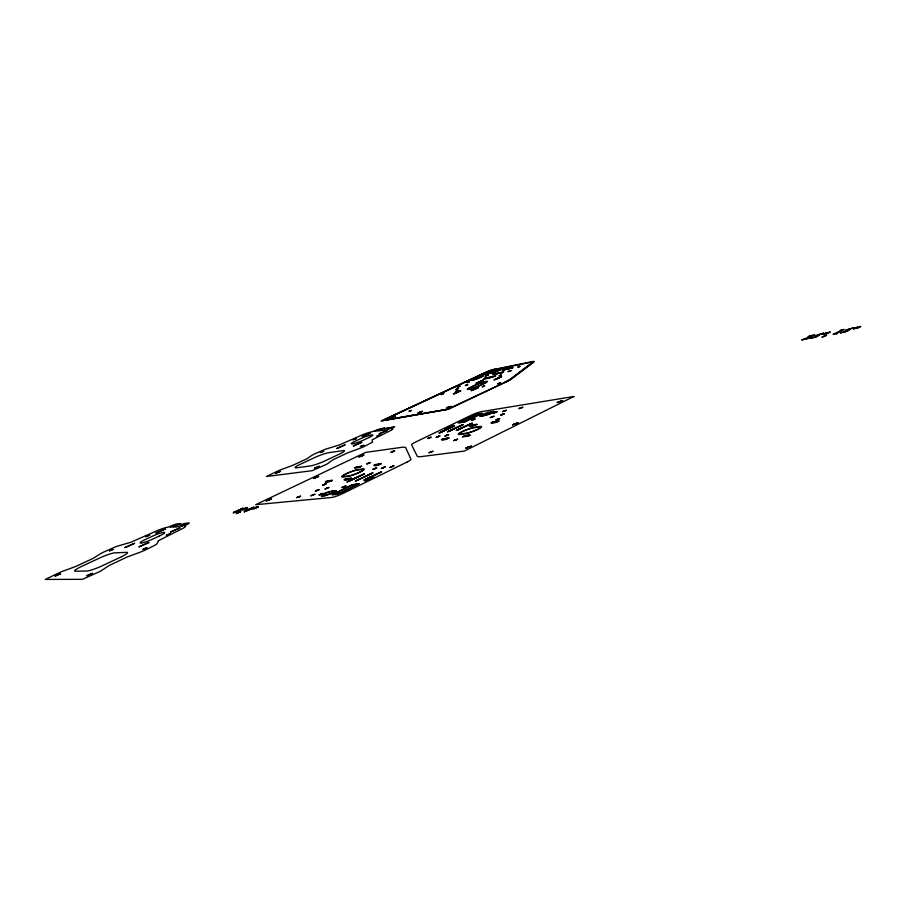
<?xml version="1.0" encoding="UTF-8"?>
<svg xmlns="http://www.w3.org/2000/svg" width="906" height="906" viewBox="0 0 906 906"><rect width="100%" height="100%" fill="white"/><g stroke="black" fill="none" stroke-linecap="round" stroke-linejoin="round"><path stroke-width="1.36" d="M504.325 368.833L510.327 367.1L505.559 368.448M825.4 335.854L824.211 335.979L826.736 335.22L821.901 337.134L824.494 336.375M355.911 467.371L359.931 466.964M392.581 416.93L392.06 417.27L393.045 417.054M505.265 368.504L509.387 367.451M458.866 391.46L454.653 393.578M491.584 413L493.147 411.709C468.764 418.844 484.517 415.99 492.773 412.649C496.126 410.01 493.068 411.788 488.074 412.241C470.237 418.9 486.228 415.82 491.596 413.193M495.356 372.004L500.384 369.625L490.203 371.687M360.101 466.896L354.461 467.938L358.64 467.564L361.754 466.148L355.707 467.247M452.581 426.567L440.067 432.649L453.464 426.33L438.912 433.113L454.597 425.888L452.604 426.375M429.184 437.87L431.222 437.19L429.229 437.666M429.648 437.892L427.621 438.493L429.603 438.108M269.252 499.953C272.717 498.006 264.609 501.346 268.878 500.101M360.803 455.865C357.813 457.405 364.405 455.118 361.856 455.48M466.341 385.107L466.76 384.948M410.022 410.871L410.758 410.656L410.259 410.928M503.408 369.716L512.116 367.927L502.151 370.271L513.068 367.598L503.385 369.603M509.195 367.7L504.404 368.867M457.009 391.313L456.737 391.267M481.788 380.758L477.507 382.898M477.949 382.74C493.215 375.809 469.478 385.979 477.655 382.853M472.502 380.282C480.463 377.938 491.686 372.253 471.63 380.067L472.638 379.874L472.094 380.429M473.204 380.112L472.366 380.339M487.926 372.513L484.132 374.28L494.767 372.219M464.971 421.596L481.143 413.702L474.416 415.299L459.387 422.558L465.265 421.664L482.275 413.295L479.081 413.691A5.028 0.691 -20.3 0 0 472.479 415.956L458.255 423.045L464.982 421.777M448.085 409.025L504.902 382.332A24.168 2.956 -20.2 0 0 510.701 379.263L532.977 362.366A7.769 0.906 -20 0 0 531.618 361.924M483.532 386.364C487.994 384.529 478.504 387.893 483.679 386.454M420.101 412.015C416.692 413.623 423.68 411.12 420.429 411.89M499.081 383.317L497.598 383.963L499.251 383.419M448.595 407.066C445.152 408.595 451.8 406.454 449.251 406.839M458.708 386.534L457.304 387.145L459.308 386.375M466.477 385.05C462.151 386.817 471.029 383.612 466.624 384.993M456.918 389.218L455.356 389.682L456.771 389.263M484.835 378.391L492.739 376.987M392.536 416.805L395.446 415.979L391.109 417.553L394.472 416.352L393.363 416.941M477.802 382.796L483.544 380.226L481.799 380.622M492.887 376.941L485.118 378.289M456.873 391.369C461.279 389.557 452.037 392.83 456.998 391.449M410.158 410.814C405.661 412.672 414.993 409.342 410.067 410.712M458.674 391.392L460.814 390.78L454.653 393.714M459.195 391.324L453.328 393.963L459.342 391.267M500.055 375.435C495.673 377.247 504.676 373.963 500.203 375.378M448.606 409.127L447.757 409.455M488.04 372.343L489.557 371.777M488.674 372.219L483.158 374.71L494.087 372.559L501.324 369.263L489.829 371.811M495.503 372.072L494.778 372.343M808.492 337.745L814.641 334.937L810.689 335.628L808.016 336.715L812.807 335.537L801.685 339.988L809.953 337.949L804.188 339.218M468.028 382.072C472.807 380.86 463.272 383.918 468.753 381.992M458.595 386.454L460.259 386.024L458.583 386.851M485.095 378.176C475.299 382.343 513.645 371.2 484.982 378.334M442.241 393.985L443.793 393.464L440.814 394.608L442.841 393.838L442.23 394.133M456.658 389.036L458.345 388.595L456.647 389.444M519.138 366.386C514.28 368.549 523.464 365.163 519.047 366.545M502.071 372.74L503.725 371.913L492.83 374.608L502.773 372.298L493.781 374.235L502.037 372.626M519.093 366.681L518.459 366.839L519.308 366.466M477.269 387.757L471.075 390.724L478.64 387.496L472.094 390.293L477.292 387.893M498.923 383.238L500.735 382.774L499.002 383.646M449.082 406.737C439.84 410.973 457.213 404.438 448.934 406.941M361.743 455.333C351.154 460.316 371.154 452.558 361.154 455.718M447.779 409.297L381.098 421.064L486.341 372.038A7.01 0.793 -20.2 0 1 494.28 369.274L494.846 369.15M489.444 371.936L490.055 371.607M447.485 409.399L382.06 420.701L486.216 372.241A6.025 0.679 -20.2 0 1 494.132 369.478L532.785 361.494A8.788 1.031 -20 0 1 534.087 361.913L510.803 379.489A25.243 3.08 -20.2 0 1 505.559 382.207L449.002 408.968L383.057 420.339L487.292 371.89A5.028 0.566 -20.2 0 1 493 369.908L531.21 362.207A6.738 0.793 -20 0 1 532.207 362.536L509.772 379.546A23.024 2.809 -20.2 0 1 504.257 382.457M472.23 380.384C462.977 381.335 499.161 370.078 474.132 379.784M483.385 386.42L484.008 386.103M463.827 436.398L469.455 435.288L463.827 436.398M463.328 424.54L447.553 431.822L463.328 424.54M92.423 573.351L86.931 575.684L92.423 573.351M462.615 436.817C475.537 435.786 470.225 432.717 462.615 436.817M462.173 424.982L448.719 431.347L462.173 424.982M457.564 439.161L453.77 440.622L457.564 439.161M457.519 430.033L471.052 423.623L457.519 430.033M364.892 480.837L373.906 477.032L364.892 480.837M456.352 439.637L454.993 440.123L456.352 439.637M456.352 430.429L472.207 423.181L456.352 430.429M359.252 483.634L342.321 492.173A5.651 0.861 -21.2 0 1 335.016 494.631L332.026 494.823L352.185 484.767L359.252 483.634M358.006 484.11L341.177 492.456A4.303 0.657 -21.2 0 1 336.398 494.076L333.283 494.302L352.411 484.903L357.995 484.144M448.968 437.926C442.219 441.969 435.979 439.24 448.968 437.926M448.651 434.642L444.982 436.046L448.651 434.642M447.779 438.379L442.366 439.455L447.779 438.413M447.473 435.095L446.16 435.571L447.473 435.118M253.952 507.179L250.769 509.342L244.054 511.879L247.27 509.704L253.952 507.179M439.852 435.933L436.205 437.326L439.852 435.933M438.685 436.375L437.383 436.851L438.685 436.409M243.012 508.198L239.841 510.327L233.204 512.83L243.012 508.198M432.898 451.267L429.059 452.751L432.898 451.267M431.664 451.743L430.327 452.287L431.664 451.743M336.251 490.758C313.193 503.158 319.512 491.38 336.251 490.792M60.498 573.815L55.243 576.035L60.498 573.815M422.468 411.279L417.983 412.989L422.468 411.279M393.895 465.854L390.044 467.337L393.895 465.854M392.66 466.33L391.279 466.828L392.66 466.33M394.608 450.882L390.996 452.264L394.608 450.882M393.453 451.324L392.162 451.788L393.453 451.324M385.197 466.918L381.381 468.391L385.197 466.918M383.974 467.394L382.604 467.915L383.963 467.428M381.505 471.913L363.974 480.067L381.505 471.913M380.271 472.388L365.265 479.602L380.271 472.388M381.211 463.702C374.337 467.745 368.946 464.687 381.211 463.702M380.01 464.155L374.858 465.14L379.999 464.189M391.166 427.881L387.655 429.229L391.166 427.881M376.636 467.972L372.887 469.331L376.636 467.972M375.424 468.436L374.065 468.957L375.424 468.436M387.417 430.282L379.263 433.827L387.417 430.282M388.21 428.187L383.951 430.067L377.677 431.018L384.937 427.949L380.384 428.708L371.981 431.777A9.354 1.155 -20.8 0 0 362.706 434.721L339.41 444.937L325.413 449.229L314.869 453.781A10.385 1.291 -21.1 0 0 311.381 455.684L307.123 458.663L292.876 465.299L281.845 469.376A7.576 0.951 -21.3 0 0 277.689 471.063L266.466 476.499L312.219 470.69L325.684 464.687A7.928 1.042 -21.1 0 0 328.391 463.125L332.955 459.795L347.587 452.898L358.561 448.832A10.815 1.404 -20.9 0 0 363.997 446.59L372.57 442.151L371.981 439.965L391.347 430.146A9.547 1.212 -20.7 0 0 391.437 428.64L394.654 426.567L386.318 428.402L388.21 428.187M372.876 472.921L355.446 481.018L372.876 472.921M371.641 473.396L356.726 480.554L371.641 473.396M370.441 462.513L366.771 463.917L370.441 462.513M380.565 434.687L377.009 436.046L380.565 434.687M369.263 462.966L367.961 463.442L369.263 462.966M364.393 473.917L347.066 481.935L364.393 473.917M363.17 474.393L348.3 481.471L363.17 474.393M378.255 429.976L374.835 431.222L378.255 429.976M453.408 425.424L445.367 428.821L453.408 425.424M239.569 512.207C229.66 516.375 245.243 509.772 239.569 512.207M370.407 433.011L362.355 436.499L370.407 433.011M351.392 478.142C344.325 482.252 339.32 478.946 351.392 478.142M363.748 445.288L360.429 446.488L363.748 445.288M350.18 478.606L345.061 479.58L350.18 478.606M345.967 486.012L342.072 487.507L345.967 486.012M344.722 486.499L343.317 487.032L344.71 486.533M361.721 442.355L353.397 445.967L361.721 442.355M356.364 438.481L352.932 439.727L356.364 438.481M328.821 487.462L325.073 488.991L328.821 487.462M332.287 480.327C325.582 484.246 320.713 481.063 332.287 480.327M327.598 487.938L326.228 488.47L327.576 487.972M331.098 480.78L326.171 481.686L331.098 480.78M323.816 494.064L322.004 495.491C338.402 493.521 338.878 487.405 323.816 494.064M322.921 493.419L319.116 494.97L322.921 493.419M321.675 493.895L320.282 494.427L321.675 493.895M326.33 483.747L322.581 485.186L326.33 483.747M344.96 444.903L336.828 448.493L344.96 444.903M325.129 484.212L323.816 484.744L325.129 484.212M319.172 489.568L315.447 491.075L319.172 489.568M158.493 540.644L156.783 543.996A4.757 0.657 -22.2 0 1 154.858 545.231L145.447 549.965A12.231 1.676 -22.2 0 1 139.184 552.558L127.078 557.043L109.184 565.48L102.197 570.078A9.037 1.246 -22.5 0 1 98.55 572.116L82.446 579.319L45.3 579.444L59.173 572.751A8.618 1.121 -22.5 0 1 63.918 570.814L76.047 566.329L93.307 558.3L99.626 554.268A11.721 1.518 -22.3 0 1 104.088 551.879L114.349 547.36A4.541 0.589 -22.2 0 1 117.644 546.103L130.838 542.252L158.233 530.203A10.498 1.37 -22 0 1 167.848 527.235L171.494 525.831A4.7 0.612 -21.9 0 1 177.304 523.838L180.962 523.555C178.539 525.684 165.39 527.745 177.893 526.816C185.198 524.325 178.425 524.121 188.765 522.932A4.768 0.634 -21.9 0 1 186.738 524.642L184.609 525.956A10.713 1.438 -22 0 1 182.842 528.413L158.493 540.644M317.961 490.033L316.59 490.554L317.961 490.033M314.835 494.234L311.052 495.763L314.835 494.234M313.601 494.71L312.219 495.242L313.578 494.744M318.629 476.431L313.499 478.391L318.629 476.431M317.474 476.873L314.654 477.949L317.474 476.873M840.462 332.853L847.28 331.234L849.715 329.659L847.586 329.603L854.256 327.632L845.185 330.418L847.937 330.407L845.151 331.879L840.462 332.853M319.342 466.296L314.45 468.164L319.342 466.296M300.509 496.171L296.715 497.632L300.509 496.171M299.297 496.635L297.961 497.19L299.297 496.635M323.635 451.233L320.43 452.468L323.635 451.233M810.406 338.198L816.986 336.636L819.432 335.084L817.45 335.016L823.916 333.091L815.106 335.809L817.688 335.809L814.913 337.27L810.406 338.198M271.517 498.855L266.262 500.871L271.517 498.855M280.35 471.437L275.673 473.226L280.35 471.437M841.481 330.26L833.09 334.405L837.065 333.691L836.397 333.601L844.109 329.399L840.236 330.52L841.481 330.26M562.694 400.656L557.201 402.524L562.694 400.656M561.46 401.075L558.436 402.105L561.46 401.075M185.277 524.676L181.404 526.239L185.277 524.676M180 527.858L170.475 532.094L180 527.858M170.351 533.691L166.41 535.276L170.351 533.691M174.145 525.537L170.328 527.077L174.145 525.537M518.096 422.842L512.536 424.857L518.096 422.842M244.903 511.222L244.507 511.664L253.635 507.473L244.903 511.222M516.85 423.272L513.781 424.382L516.85 423.272M165.379 528.934L155.991 533.09L165.379 528.934M146.795 547.756L143.069 549.263L146.795 547.756M148.811 542.513L139.048 546.85L148.811 542.513M522.773 407.258L519.093 408.583L522.773 407.258M234.065 512.184L233.657 512.626L242.695 508.481L234.065 512.184M520.293 408.074L521.584 407.655L520.293 408.074M149.66 535.072L145.821 536.624L149.66 535.072M497.711 421.426L492.06 422.57L497.711 421.426M498.923 421.007C491.358 425.129 485.729 422.332 498.923 421.007M134.598 543.317L124.994 547.575L134.598 543.317M499.693 418.572L495.978 419.92L499.693 418.572M504.348 413.793L500.678 415.118L504.348 413.793M497.201 419.399L498.504 418.98L497.201 419.399M471.346 446.114L465.661 448.164L471.346 446.114M501.89 414.597L503.17 414.167L501.89 414.597M506.182 410.305L502.558 411.618L506.182 410.305M470.067 446.545L466.93 447.677L470.067 446.545M505.016 410.701L503.713 411.177L505.016 410.701M492.807 416.658L491.494 417.111L492.807 416.658M493.974 416.262L490.339 417.587L493.974 416.262M497.02 411.777L493.43 413.079L497.02 411.777M494.619 412.581L495.865 412.151L494.619 412.581M112.99 549.421L109.422 550.859L112.99 549.421M476.941 424.359C469.693 428.278 464.325 425.548 476.941 424.359M475.763 424.755L470.316 425.877L475.763 424.755M475.016 418.968L471.448 420.259L475.016 418.968M472.626 419.75L473.872 419.331L472.717 419.705M511.143 370.509L508.13 371.607L511.143 370.509M501.562 376.737L494.121 379.841L501.562 376.737M500.576 377.077L495.106 379.523L500.576 377.055M500.69 375.288L499.648 375.684L500.69 375.265M857.755 326.998L853.656 328.957L857.755 326.998M860.7 326.477L856.578 328.436L860.7 326.477M488.175 375.05L485.231 376.115L488.175 375.05M827.269 332.491L823.214 334.416L827.269 332.491M830.089 331.981L826.012 333.906L830.089 331.981M256.896 506.986L252.649 508.866L256.896 506.986M258.323 506.85L254.065 508.742L258.323 506.85M245.877 507.994L241.676 509.863L245.877 507.994M247.27 507.87L243.057 509.738L247.27 507.87M485.186 382.83L477.598 386.386A7.146 0.849 -20.2 0 1 469.682 388.98A7.146 0.849 -20.2 0 1 469.648 387.893L477.213 384.348A7.123 0.849 -20.2 0 1 485.084 381.766A7.123 0.849 -20.2 0 1 485.186 382.83M573.894 396.477L464.336 451.075L421.89 456.522A29.536 4.417 -20.5 0 1 417.349 456.454L411.584 444.801A9.32 1.314 -20.6 0 1 415.231 442.23L471.981 414.88A7.271 0.997 -20.3 0 1 481.539 411.607L573.894 396.477M366.658 480.123L366.137 480.373L372.66 477.485L366.658 480.123M407.054 462.06L342.015 493.906A8.256 1.268 -21.2 0 1 331.336 497.507L255.628 504.721L365.718 452.388L401.426 447.383A28.12 3.986 -20.9 0 1 405.571 447.383L410.973 459.206A9.909 1.484 -20.8 0 1 407.054 462.06M340.622 453.532L323.838 461.414A11.676 1.506 -21.1 0 1 310.849 465.877L295.945 467.87A11.506 1.461 -21.2 0 1 299.195 464.789L315.696 457.088A11.427 1.438 -21.1 0 1 328.266 452.774L343.487 450.554A11.585 1.495 -21 0 1 340.622 453.532M121.664 556.658L101.178 566.295A13.273 1.789 -22.4 0 1 87.259 571.007L75.017 571.233A13.069 1.733 -22.4 0 1 80.815 566.794L100.849 557.45A12.933 1.71 -22.3 0 1 114.281 552.887L127.055 552.32A13.137 1.767 -22.3 0 1 121.664 556.658M451.482 425.956L446.477 428.368L452.264 425.831L451.505 425.945M369.24 437.417L363.793 439.976A8.686 1.099 -20.9 0 1 352.513 443.849A8.686 1.099 -20.9 0 1 354.903 441.347L360.316 438.81A8.664 1.087 -20.8 0 1 371.528 434.959A8.664 1.087 -20.8 0 1 369.24 437.417M484.574 383.329L479.727 385.605A8.188 0.974 -20.2 0 1 468.912 389.354A8.188 0.974 -20.2 0 1 470.271 387.394L475.106 385.129A8.177 0.974 -20.2 0 1 485.865 381.403A8.177 0.974 -20.2 0 1 484.574 383.329M159.558 535.91L152.944 539.013A9.785 1.302 -22.1 0 1 140.883 543.124A9.785 1.302 -22.1 0 1 145.379 539.478L151.936 536.409A9.739 1.291 -22.1 0 1 163.918 532.332A9.739 1.291 -22.1 0 1 159.558 535.91M474.11 427.666L472.536 427.972A8.709 1.268 -20.3 0 0 462.615 431.573A8.709 1.268 -20.3 0 0 460.033 434.087L467.202 433.045A8.743 1.28 -20.3 0 0 477.224 429.41A8.743 1.28 -20.3 0 0 479.75 426.896L474.11 427.666M357.779 469.942L356.352 470.203A8.698 1.257 -21 0 0 346.522 473.759A8.698 1.257 -21 0 0 343.17 476.556L349.49 475.809A8.732 1.268 -21 0 0 359.422 472.219A8.732 1.268 -21 0 0 362.728 469.421L357.779 469.942M479.602 426.522L474.993 427.213A9.989 1.45 -20.3 0 0 461.879 431.675A9.989 1.45 -20.3 0 0 460.135 434.472L464.721 433.815A10.023 1.461 -20.3 0 0 477.96 429.308A10.023 1.461 -20.3 0 0 479.602 426.522M362.796 468.968L358.719 469.467A9.966 1.438 -21 0 0 345.865 473.849A9.966 1.438 -21 0 0 343.057 477.02L347.1 476.545A10.011 1.45 -21 0 0 360.067 472.139A10.011 1.45 -21 0 0 362.796 468.968"/></g></svg>
